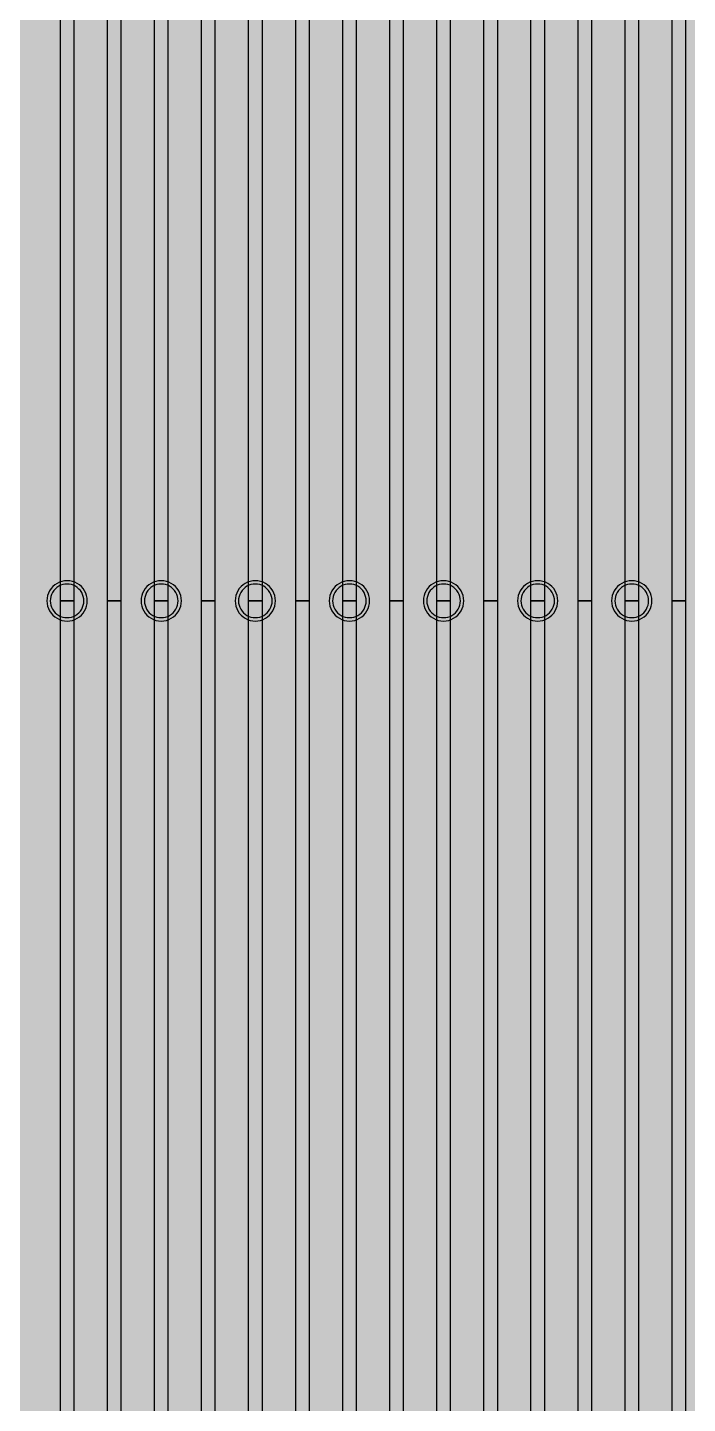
# Model space of a CAD drawing. Header units: metres. Extents: x -7231 to 10969, y -37556 to 1873.
# Drawn here: x 2867.6 to 2965.8, y -16751.3 to -16546.6 of the extents above; entities that cross this region are included whole.
import ezdxf

# ---------------------------------------------------------------- set-up
doc = ezdxf.new("R2010")
doc.units = ezdxf.units.M
for name, color, linetype in [('Metal1', 4, 'CONTINUOUS'), ('Metal2', 3, 'CONTINUOUS'), ('Polyimide', 7, 'CONTINUOUS')]:
    doc.layers.add(name, color=color, linetype=linetype)

msp = doc.modelspace()

# ---------------------------------------------------------------- hatches: boundary and pattern name
at = {"layer": 'Polyimide'}
msp.add_hatch(color=7, dxfattribs=at).paths.add_polyline_path([(4065.69, -468), (4066.67, -501.99), (4068.51, -535.99), (4071.41, -569.99), (4075.54, -603.99), (4081.04, -637.99), (4088.01, -671.99), (4096.52, -705.98), (4106.62, -739.98), (4118.33, -773.98), (4131.63, -807.98), (4146.49, -841.98), (4162.87, -875.98), (4180.68, -909.97), (4199.83, -943.97), (4220.22, -977.97), (4241.73, -1011.97), (4264.21, -1045.97), (4287.52, -1079.96), (4311.51, -1113.96), (4336.01, -1147.96), (4360.86, -1181.96), (4385.88, -1215.96), (4410.89, -1249.96), (4435.74, -1283.95), (4460.24, -1317.95), (4484.23, -1351.95), (4507.54, -1385.95), (4530.02, -1419.95), (4551.53, -1453.94), (4571.92, -1487.94), (4591.07, -1521.94), (4608.88, -1555.94), (4625.26, -1589.94), (4640.12, -1623.94), (4653.42, -1657.93), (4665.13, -1691.93), (4675.23, -1725.93), (4683.74, -1759.93), (4690.71, -1793.93), (4696.21, -1827.93), (4700.34, -1861.92), (4703.24, -1895.92), (4705.08, -1929.92), (4706.06, -1963.92), (4706.44, -1997.92), (4706.5, -2031.91), (4706.5, -4793.02), (4709.95, -4838.39), (4720.22, -4882.71), (4737.08, -4924.98), (4760.13, -4964.2), (4788.85, -4999.49), (4822.58, -5030.03), (4860.53, -5055.12), (4901.85, -5074.18), (4901.85, -5074.18), (4970.68, -5105.23), (5034.7, -5145.26), (5092.76, -5193.54), (5143.8, -5249.19), (5186.89, -5311.2), (5221.24, -5378.44), (5246.23, -5449.69), (5261.41, -5523.66), (5266.5, -5599), (5261.41, -5674.34), (5246.23, -5748.31), (5221.24, -5819.56), (5186.89, -5886.8), (5143.8, -5948.81), (5092.76, -6004.46), (5034.7, -6052.74), (4970.68, -6092.77), (4901.85, -6123.82), (4860.53, -6142.88), (4822.58, -6167.97), (4788.85, -6198.51), (4760.13, -6233.8), (4737.08, -6273.02), (4720.22, -6315.29), (4709.95, -6359.61), (4706.5, -6404.98), (4706.5, -9221.52), (4709.95, -9266.88), (4720.22, -9311.21), (4737.08, -9353.47), (4760.13, -9392.7), (4788.85, -9427.98), (4822.58, -9458.52), (4860.53, -9483.61), (4901.85, -9502.67), (4970.68, -9533.72), (5034.7, -9573.75), (5092.76, -9622.03), (5143.8, -9677.68), (5186.89, -9739.69), (5221.24, -9806.94), (5246.23, -9878.19), (5261.41, -9952.16), (5266.5, -10027.49), (5261.41, -10102.83), (5246.23, -10176.8), (5221.24, -10248.05), (5186.89, -10315.3), (5143.8, -10377.31), (5092.76, -10432.96), (5034.7, -10481.24), (4970.68, -10521.27), (4901.85, -10552.32), (4860.53, -10571.38), (4822.58, -10596.46), (4788.85, -10627), (4760.13, -10662.29), (4737.08, -10701.52), (4720.22, -10743.78), (4709.95, -10788.1), (4706.5, -10833.47), (4706.5, -13650.01), (4709.95, -13695.38), (4720.22, -13739.7), (4737.08, -13781.96), (4760.13, -13821.19), (4788.85, -13856.48), (4822.58, -13887.02), (4860.53, -13912.11), (4901.85, -13931.17), (4970.68, -13962.22), (5034.7, -14002.25), (5092.76, -14050.53), (5143.8, -14106.18), (5186.89, -14168.19), (5221.24, -14235.43), (5246.23, -14306.68), (5261.41, -14380.65), (5266.5, -14455.99), (5261.41, -14531.33), (5246.23, -14605.29), (5221.24, -14676.55), (5186.89, -14743.79), (5143.8, -14805.8), (5092.76, -14861.45), (5034.7, -14909.73), (4970.68, -14949.76), (4901.85, -14980.81), (4860.53, -14999.87), (4822.58, -15024.96), (4788.85, -15055.5), (4760.13, -15090.79), (4737.08, -15130.01), (4720.22, -15172.27), (4709.95, -15216.6), (4706.5, -15261.97), (4706.5, -15455.99), (4720.95, -15750.04), (4764.14, -16041.26), (4835.68, -16326.84), (4934.86, -16604.04), (5060.74, -16870.18), (5212.09, -17122.7), (5387.47, -17359.17), (5585.18, -17577.31), (5803.32, -17775.02), (6039.79, -17950.4), (6292.31, -18101.75), (6558.45, -18227.63), (6835.65, -18326.81), (7121.23, -18398.34), (7412.45, -18441.54), (7706.5, -18455.99), (9969.01, -18455.99), (10047.42, -18459.84), (10125.08, -18471.36), (10201.23, -18490.44), (10275.15, -18516.89), (10346.12, -18550.45), (10413.46, -18590.81), (10476.52, -18637.58), (10534.69, -18690.3), (10587.41, -18748.47), (10634.18, -18811.53), (10674.54, -18878.87), (10708.11, -18949.84), (10734.56, -19023.76), (10753.63, -19099.92), (10765.15, -19177.58), (10769.01, -19255.99), (10769.01, -20895.8), (10730.24, -20951.41), (10694.6, -21009.08), (10662.21, -21068.63), (10633.17, -21129.89), (10607.55, -21192.66), (10585.45, -21256.74), (10566.93, -21321.96), (10552.05, -21388.09), (10540.84, -21454.95), (10533.35, -21522.33), (10529.6, -21590.02), (10529.6, -21657.81), (10533.35, -21725.5), (10540.84, -21792.87), (10552.05, -21859.73), (10566.93, -21925.87), (10585.45, -21991.08), (10607.55, -22055.17), (10633.17, -22117.94), (10662.21, -22179.19), (10694.6, -22238.74), (10730.24, -22296.41), (10769.01, -22352.03), (10769.01, -32454.24), (10728.74, -32510.49), (10691.72, -32568.92), (10658.05, -32629.35), (10627.85, -32691.58), (10601.2, -32755.42), (10578.21, -32820.67), (10558.93, -32887.1), (10543.44, -32954.52), (10531.77, -33022.71), (10523.97, -33091.44), (10520.07, -33160.51), (10520.07, -33229.69), (10523.97, -33298.75), (10531.77, -33367.49), (10543.44, -33435.67), (10558.93, -33503.09), (10578.21, -33569.53), (10601.2, -33634.77), (10627.85, -33698.61), (10658.05, -33760.85), (10691.72, -33821.28), (10728.74, -33879.71), (10769.01, -33935.96), (10769.01, -36556), (10765.15, -36634.41), (10753.63, -36712.07), (10734.56, -36788.23), (10708.11, -36862.15), (10674.54, -36933.12), (10634.18, -37000.46), (10587.41, -37063.51), (10534.69, -37121.69), (10476.52, -37174.41), (10413.46, -37221.18), (10346.12, -37261.54), (10275.15, -37295.1), (10201.23, -37321.55), (10125.08, -37340.63), (10047.42, -37352.15), (9969.01, -37356), (-6231.01, -37356), (-6309.42, -37352.15), (-6387.08, -37340.63), (-6463.23, -37321.55), (-6537.15, -37295.1), (-6608.12, -37261.54), (-6675.46, -37221.18), (-6738.52, -37174.41), (-6796.69, -37121.69), (-6849.41, -37063.51), (-6896.18, -37000.46), (-6936.54, -36933.12), (-6970.11, -36862.15), (-6996.56, -36788.23), (-7015.63, -36712.07), (-7027.15, -36634.41), (-7031.01, -36556), (-7031.01, -33936), (-6990.74, -33879.75), (-6953.7, -33821.31), (-6920.03, -33760.88), (-6889.82, -33698.64), (-6863.18, -33634.8), (-6840.18, -33569.55), (-6820.9, -33503.11), (-6805.4, -33435.69), (-6793.74, -33367.49), (-6785.94, -33298.75), (-6782.03, -33229.68), (-6782.03, -33160.5), (-6785.94, -33091.43), (-6793.74, -33022.69), (-6805.4, -32954.5), (-6820.9, -32887.07), (-6840.18, -32820.63), (-6863.18, -32755.39), (-6889.82, -32691.54), (-6920.03, -32629.3), (-6953.7, -32568.87), (-6990.74, -32510.43), (-7031.01, -32454.18), (-7031.01, -22364.83), (-6990.74, -22308.58), (-6953.7, -22250.14), (-6920.03, -22189.71), (-6889.82, -22127.47), (-6863.18, -22063.62), (-6840.18, -21998.38), (-6820.9, -21931.94), (-6805.4, -21864.51), (-6793.74, -21796.32), (-6785.94, -21727.58), (-6782.03, -21658.51), (-6782.03, -21589.33), (-6785.94, -21520.26), (-6793.74, -21451.52), (-6805.4, -21383.32), (-6820.9, -21315.9), (-6840.18, -21249.46), (-6863.18, -21184.21), (-6889.82, -21120.37), (-6920.03, -21058.13), (-6953.7, -20997.7), (-6990.74, -20939.26), (-7031.01, -20883.01), (-7031.01, -19255.99), (-7027.15, -19177.58), (-7015.63, -19099.92), (-6996.56, -19023.76), (-6970.11, -18949.84), (-6936.54, -18878.87), (-6896.18, -18811.53), (-6849.41, -18748.47), (-6796.69, -18690.3), (-6738.52, -18637.58), (-6675.46, -18590.81), (-6608.12, -18550.45), (-6537.15, -18516.89), (-6463.23, -18490.44), (-6387.08, -18471.36), (-6309.42, -18459.84), (-6231.01, -18455.99), (-3968.5, -18455.99), (-3674.45, -18441.54), (-3383.23, -18398.34), (-3097.65, -18326.81), (-2820.45, -18227.63), (-2554.31, -18101.75), (-2301.79, -17950.4), (-2065.32, -17775.02), (-1847.18, -17577.31), (-1649.47, -17359.17), (-1474.09, -17122.7), (-1322.74, -16870.18), (-1196.86, -16604.04), (-1097.68, -16326.84), (-1026.14, -16041.26), (-982.95, -15750.04), (-968.5, -15455.99), (-968.5, -15261.97), (-971.95, -15216.6), (-982.22, -15172.27), (-999.08, -15130.01), (-1022.13, -15090.79), (-1050.85, -15055.5), (-1084.58, -15024.96), (-1122.53, -14999.87), (-1163.85, -14980.81), (-1232.68, -14949.76), (-1296.7, -14909.73), (-1354.76, -14861.45), (-1405.8, -14805.8), (-1448.89, -14743.79), (-1483.24, -14676.55), (-1508.23, -14605.29), (-1523.41, -14531.33), (-1528.5, -14455.99), (-1523.41, -14380.65), (-1508.23, -14306.68), (-1483.24, -14235.43), (-1448.89, -14168.19), (-1405.8, -14106.18), (-1354.76, -14050.53), (-1296.7, -14002.25), (-1232.68, -13962.22), (-1163.85, -13931.17), (-1122.53, -13912.11), (-1084.58, -13887.02), (-1050.85, -13856.48), (-1022.13, -13821.19), (-999.08, -13781.96), (-982.22, -13739.7), (-971.95, -13695.38), (-968.5, -13650.01), (-968.5, -12309.64), (-971.95, -12264.27), (-982.22, -12219.94), (-999.08, -12177.68), (-1022.13, -12138.46), (-1050.85, -12103.17), (-1084.58, -12072.63), (-1122.53, -12047.54), (-1163.85, -12028.48), (-1232.68, -11997.43), (-1296.7, -11957.4), (-1354.76, -11909.12), (-1405.8, -11853.47), (-1448.89, -11791.46), (-1483.24, -11724.22), (-1508.23, -11652.96), (-1523.41, -11579), (-1528.5, -11503.66), (-1523.41, -11428.32), (-1508.23, -11354.35), (-1483.24, -11283.1), (-1448.89, -11215.86), (-1405.8, -11153.85), (-1354.76, -11098.2), (-1296.7, -11049.92), (-1232.68, -11009.89), (-1163.85, -10978.84), (-1122.53, -10959.78), (-1084.58, -10934.69), (-1050.85, -10904.15), (-1022.13, -10868.86), (-999.08, -10829.63), (-982.22, -10787.37), (-971.95, -10743.05), (-968.5, -10697.68), (-968.5, -9357.31), (-971.95, -9311.94), (-982.22, -9267.62), (-999.08, -9225.35), (-1022.13, -9186.13), (-1050.85, -9150.84), (-1084.58, -9120.3), (-1122.53, -9095.21), (-1163.85, -9076.15), (-1163.85, -9076.15), (-1232.68, -9045.1), (-1296.7, -9005.07), (-1354.76, -8956.79), (-1405.8, -8901.14), (-1448.89, -8839.13), (-1483.24, -8771.89), (-1508.23, -8700.64), (-1523.41, -8626.67), (-1528.5, -8551.33), (-1523.41, -8475.99), (-1508.23, -8402.02), (-1483.24, -8330.77), (-1448.89, -8263.53), (-1405.8, -8201.52), (-1354.76, -8145.87), (-1296.7, -8097.59), (-1232.68, -8057.56), (-1163.85, -8026.51), (-1163.85, -8026.51), (-1122.53, -8007.45), (-1084.58, -7982.36), (-1050.85, -7951.82), (-1022.13, -7916.53), (-999.08, -7877.31), (-982.22, -7835.04), (-971.95, -7790.72), (-968.5, -7745.35), (-968.5, -6404.98), (-971.95, -6359.61), (-982.22, -6315.29), (-999.08, -6273.02), (-1022.13, -6233.8), (-1050.85, -6198.51), (-1084.58, -6167.97), (-1122.53, -6142.88), (-1163.85, -6123.82), (-1163.85, -6123.82), (-1232.68, -6092.77), (-1296.7, -6052.74), (-1354.76, -6004.46), (-1405.8, -5948.81), (-1448.89, -5886.8), (-1483.24, -5819.56), (-1508.23, -5748.31), (-1523.41, -5674.34), (-1528.5, -5599), (-1523.41, -5523.66), (-1508.23, -5449.69), (-1483.24, -5378.44), (-1448.89, -5311.2), (-1405.8, -5249.19), (-1354.76, -5193.54), (-1296.7, -5145.26), (-1232.68, -5105.23), (-1163.85, -5074.18), (-1163.85, -5074.18), (-1122.53, -5055.12), (-1084.58, -5030.03), (-1050.85, -4999.49), (-1022.13, -4964.2), (-999.08, -4924.98), (-982.22, -4882.71), (-971.95, -4838.39), (-968.5, -4793.02), (-968.5, -2031.91), (-968.44, -1997.92), (-968.06, -1963.92), (-967.05, -1929.92), (-965.18, -1895.92), (-962.22, -1861.92), (-958.01, -1827.93), (-952.41, -1793.93), (-945.31, -1759.93), (-936.64, -1725.93), (-926.35, -1691.93), (-914.43, -1657.93), (-900.88, -1623.94), (-885.74, -1589.94), (-869.05, -1555.94), (-850.91, -1521.94), (-831.4, -1487.94), (-810.63, -1453.94), (-788.72, -1419.95), (-765.82, -1385.95), (-742.07, -1351.95), (-717.63, -1317.95), (-692.67, -1283.95), (-667.36, -1249.96), (-641.88, -1215.96), (-616.39, -1181.96), (-591.08, -1147.96), (-566.12, -1113.96), (-541.68, -1079.96), (-517.93, -1045.97), (-495.03, -1011.97), (-473.12, -977.97), (-452.35, -943.97), (-432.84, -909.97), (-414.7, -875.98), (-398.01, -841.98), (-382.87, -807.98), (-369.32, -773.98), (-357.4, -739.98), (-347.11, -705.98), (-338.44, -671.99), (-331.34, -637.99), (-325.74, -603.99), (-321.53, -569.99), (-318.57, -535.99), (-316.7, -501.99), (-315.69, -468), (-315.31, -434), (-315.25, -400), (-315.25, 401), (-315.25, 451), (-315.25, 1644), (-270.25, 1644), (-270.03, 1637.13), (-269.35, 1630.29), (-268.23, 1623.52), (-266.67, 1616.82), (-264.68, 1610.25), (-262.26, 1603.82), (-259.42, 1597.56), (-256.18, 1591.5), (-252.55, 1585.67), (-248.55, 1580.08), (-244.19, 1574.77), (-239.5, 1569.75), (-234.48, 1565.06), (-229.17, 1560.7), (-223.58, 1556.7), (-217.75, 1553.07), (-211.69, 1549.83), (-205.43, 1546.99), (-199, 1544.57), (-192.43, 1542.58), (-185.73, 1541.02), (-178.96, 1539.9), (-172.12, 1539.22), (-165.25, 1539), (-158.38, 1539.22), (-151.54, 1539.9), (-144.77, 1541.02), (-138.07, 1542.58), (-131.5, 1544.57), (-125.07, 1546.99), (-118.81, 1549.83), (-112.75, 1553.07), (-106.92, 1556.7), (-101.33, 1560.7), (-96.02, 1565.06), (-91, 1569.75), (-86.31, 1574.77), (-81.95, 1580.08), (-77.95, 1585.67), (-74.32, 1591.5), (-71.08, 1597.56), (-68.24, 1603.82), (-65.82, 1610.25), (-63.83, 1616.82), (-62.27, 1623.52), (-61.15, 1630.29), (-60.47, 1637.13), (-60.25, 1644), (1853, 1644), (1853, 1573), (3815.25, 1573), (3815.46, 1579.54), (3816.11, 1586.05), (3817.17, 1592.51), (3818.66, 1598.88), (3820.56, 1605.14), (3822.86, 1611.27), (3825.56, 1617.23), (3828.65, 1623), (3832.1, 1628.56), (3835.91, 1633.88), (3840.07, 1638.93), (3844.54, 1643.71), (3849.32, 1648.18), (3854.37, 1652.34), (3859.69, 1656.15), (3865.25, 1659.6), (3871.02, 1662.69), (3876.98, 1665.39), (3883.11, 1667.69), (3889.37, 1669.59), (3895.74, 1671.08), (3902.2, 1672.14), (3908.71, 1672.79), (3915.25, 1673), (3921.79, 1672.79), (3928.3, 1672.14), (3934.76, 1671.08), (3941.13, 1669.59), (3947.39, 1667.69), (3953.52, 1665.39), (3959.48, 1662.69), (3965.25, 1659.6), (3970.81, 1656.15), (3976.13, 1652.34), (3981.18, 1648.18), (3985.96, 1643.71), (3990.43, 1638.93), (3994.59, 1633.88), (3998.4, 1628.56), (4001.85, 1623), (4004.94, 1617.23), (4007.64, 1611.27), (4009.94, 1605.14), (4011.84, 1598.88), (4013.33, 1592.51), (4014.39, 1586.05), (4015.04, 1579.54), (4015.25, 1573), (4065.25, 1573), (4065.25, 451), (4065.25, 401), (4065.25, -400), (4065.31, -434), (4065.69, -468)])

# ---------------------------------------------------------------- linework, layer by layer
at = {"layer": 'Metal1'}
for points in [[(2874.5, -2031.77), (2874.5, -16631.91), (2872.5, -16631.91), (2872.5, -2032.06)], [(2881.5, -2031.77), (2881.5, -16631.91), (2879.5, -16631.91), (2879.5, -2032.06)], [(2888.5, -2031.77), (2888.5, -16631.91), (2886.5, -16631.91), (2886.5, -2032.06)], [(2895.5, -2031.77), (2895.5, -16631.91), (2893.5, -16631.91), (2893.5, -2032.06)], [(2902.5, -2031.77), (2902.5, -16631.91), (2900.5, -16631.91), (2900.5, -2032.06)], [(2909.5, -2031.77), (2909.5, -16631.91), (2907.5, -16631.91), (2907.5, -2032.06)], [(2916.5, -2031.77), (2916.5, -16631.91), (2914.5, -16631.91), (2914.5, -2032.06)], [(2923.5, -2031.76), (2923.5, -16631.91), (2921.5, -16631.91), (2921.5, -2032.07)], [(2930.5, -2031.76), (2930.5, -16631.91), (2928.5, -16631.91), (2928.5, -2032.07)], [(2937.5, -2031.76), (2937.5, -16631.91), (2935.5, -16631.91), (2935.5, -2032.07)], [(2944.5, -2031.76), (2944.5, -16631.91), (2942.5, -16631.91), (2942.5, -2032.07)], [(2951.5, -2031.76), (2951.5, -16631.91), (2949.5, -16631.91), (2949.5, -2032.07)], [(2958.5, -2031.76), (2958.5, -16631.91), (2956.5, -16631.91), (2956.5, -2032.07)], [(2965.5, -2031.76), (2965.5, -16631.91), (2963.5, -16631.91), (2963.5, -2032.07)], [(2815.28, -17789.04), (2824.46, -17766.54), (2833.65, -17744.04), (2842.83, -17721.54), (2852.02, -17699.04), (2861.2, -17676.54), (2870.39, -17654.04), (2875.86, -17640.63), (2879.5, -17622.1), (2879.5, -16631.91), (2881.5, -16631.91), (2881.5, -17622.29), (2877.79, -17641.2), (2872.24, -17654.79), (2863.06, -17677.29), (2853.87, -17699.79), (2844.68, -17722.3), (2835.5, -17744.8), (2826.31, -17767.3), (2817.13, -17789.8)], [(2828.39, -17789.04), (2837.7, -17766.54), (2847.01, -17744.04), (2856.33, -17721.54), (2865.64, -17699.03), (2874.95, -17676.53), (2884.26, -17654.03), (2889.81, -17640.62), (2893.5, -17622.08), (2893.5, -16631.91), (2895.5, -16631.91), (2895.5, -17622.27), (2891.74, -17641.21), (2886.11, -17654.8), (2876.8, -17677.3), (2867.49, -17699.8), (2858.17, -17722.3), (2848.86, -17744.8), (2839.55, -17767.3), (2830.24, -17789.8)], [(2841.5, -17789.03), (2850.94, -17766.53), (2860.38, -17744.03), (2869.82, -17721.53), (2879.26, -17699.03), (2888.7, -17676.53), (2898.14, -17654.03), (2903.76, -17640.62), (2907.5, -17622.05), (2907.5, -16631.91), (2909.5, -16631.91), (2909.5, -17622.25), (2905.68, -17641.21), (2899.98, -17654.8), (2890.54, -17677.3), (2881.1, -17699.8), (2871.66, -17722.3), (2862.22, -17744.8), (2852.78, -17767.31), (2843.35, -17789.81)], [(2854.61, -17789.03), (2864.18, -17766.53), (2873.75, -17744.03), (2883.31, -17721.53), (2892.88, -17699.03), (2902.45, -17676.52), (2912.01, -17654.02), (2917.71, -17640.62), (2921.5, -17622.03), (2921.5, -16631.91), (2923.5, -16631.91), (2923.5, -17622.24), (2919.63, -17641.21), (2913.85, -17654.81), (2904.29, -17677.31), (2894.72, -17699.81), (2885.15, -17722.31), (2875.59, -17744.81), (2866.02, -17767.31), (2856.45, -17789.81)], [(2867.73, -17789.02), (2877.42, -17766.52), (2887.11, -17744.02), (2896.81, -17721.52), (2906.5, -17699.02), (2916.19, -17676.52), (2925.89, -17654.02), (2931.66, -17640.61), (2935.5, -17622.01), (2935.5, -16631.91), (2937.5, -16631.91), (2937.5, -17622.22), (2933.58, -17641.22), (2927.72, -17654.81), (2918.03, -17677.31), (2908.34, -17699.81), (2898.64, -17722.31), (2888.95, -17744.81), (2879.26, -17767.31), (2869.56, -17789.82)], [(2880.84, -17789.02), (2890.66, -17766.52), (2900.48, -17744.02), (2910.3, -17721.52), (2920.12, -17699.02), (2929.94, -17676.52), (2939.76, -17654.02), (2945.61, -17640.61), (2949.5, -17621.99), (2949.5, -16631.91), (2951.5, -16631.91), (2951.5, -17622.2), (2947.53, -17641.22), (2941.6, -17654.82), (2931.77, -17677.32), (2921.95, -17699.82), (2912.13, -17722.32), (2902.31, -17744.82), (2892.49, -17767.32), (2882.67, -17789.82)], [(2893.95, -17789.02), (2903.9, -17766.51), (2913.85, -17744.01), (2923.79, -17721.51), (2933.74, -17699.01), (2943.69, -17676.51), (2953.64, -17654.01), (2959.56, -17640.61), (2963.5, -17621.97), (2963.5, -16631.91), (2965.5, -16631.91), (2965.5, -17622.18), (2961.48, -17641.22), (2955.47, -17654.82), (2945.52, -17677.32), (2935.57, -17699.82), (2925.62, -17722.32), (2915.67, -17744.82), (2905.73, -17767.32), (2895.78, -17789.82)]]:
    msp.add_lwpolyline(points, dxfattribs=at)
for points in [[(2876.5, -16631.91), (2876.47, -16631.52), (2876.4, -16631.14), (2876.27, -16630.77), (2876.1, -16630.41), (2875.88, -16630.09), (2875.62, -16629.79), (2875.33, -16629.53), (2875, -16629.32), (2874.65, -16629.14), (2874.28, -16629.02), (2873.89, -16628.94), (2873.5, -16628.91), (2873.11, -16628.94), (2872.72, -16629.02), (2872.35, -16629.14), (2872, -16629.32), (2871.67, -16629.53), (2871.38, -16629.79), (2871.12, -16630.09), (2870.9, -16630.41), (2870.73, -16630.77), (2870.6, -16631.14), (2870.53, -16631.52), (2870.5, -16631.91), (2870.53, -16632.31), (2870.6, -16632.69), (2870.73, -16633.06), (2870.9, -16633.41), (2871.12, -16633.74), (2871.38, -16634.04), (2871.67, -16634.29), (2872, -16634.51), (2872.35, -16634.69), (2872.72, -16634.81), (2873.11, -16634.89), (2873.5, -16634.91), (2873.89, -16634.89), (2874.28, -16634.81), (2874.65, -16634.69), (2875, -16634.51), (2875.33, -16634.29), (2875.62, -16634.04), (2875.88, -16633.74), (2876.1, -16633.41), (2876.27, -16633.06), (2876.4, -16632.69), (2876.47, -16632.31), (2876.5, -16631.91)], [(2890.5, -16631.91), (2890.47, -16631.52), (2890.4, -16631.14), (2890.27, -16630.77), (2890.1, -16630.41), (2889.88, -16630.09), (2889.62, -16629.79), (2889.33, -16629.53), (2889, -16629.32), (2888.65, -16629.14), (2888.28, -16629.02), (2887.89, -16628.94), (2887.5, -16628.91), (2887.11, -16628.94), (2886.72, -16629.02), (2886.35, -16629.14), (2886, -16629.32), (2885.67, -16629.53), (2885.38, -16629.79), (2885.12, -16630.09), (2884.9, -16630.41), (2884.73, -16630.77), (2884.6, -16631.14), (2884.53, -16631.52), (2884.5, -16631.91), (2884.53, -16632.31), (2884.6, -16632.69), (2884.73, -16633.06), (2884.9, -16633.41), (2885.12, -16633.74), (2885.38, -16634.04), (2885.67, -16634.29), (2886, -16634.51), (2886.35, -16634.69), (2886.72, -16634.81), (2887.11, -16634.89), (2887.5, -16634.91), (2887.89, -16634.89), (2888.28, -16634.81), (2888.65, -16634.69), (2889, -16634.51), (2889.33, -16634.29), (2889.62, -16634.04), (2889.88, -16633.74), (2890.1, -16633.41), (2890.27, -16633.06), (2890.4, -16632.69), (2890.47, -16632.31), (2890.5, -16631.91)], [(2904.5, -16631.91), (2904.47, -16631.52), (2904.4, -16631.14), (2904.27, -16630.77), (2904.1, -16630.41), (2903.88, -16630.09), (2903.62, -16629.79), (2903.33, -16629.53), (2903, -16629.32), (2902.65, -16629.14), (2902.28, -16629.02), (2901.89, -16628.94), (2901.5, -16628.91), (2901.11, -16628.94), (2900.72, -16629.02), (2900.35, -16629.14), (2900, -16629.32), (2899.67, -16629.53), (2899.38, -16629.79), (2899.12, -16630.09), (2898.9, -16630.41), (2898.73, -16630.77), (2898.6, -16631.14), (2898.53, -16631.52), (2898.5, -16631.91), (2898.53, -16632.31), (2898.6, -16632.69), (2898.73, -16633.06), (2898.9, -16633.41), (2899.12, -16633.74), (2899.38, -16634.04), (2899.67, -16634.29), (2900, -16634.51), (2900.35, -16634.69), (2900.72, -16634.81), (2901.11, -16634.89), (2901.5, -16634.91), (2901.89, -16634.89), (2902.28, -16634.81), (2902.65, -16634.69), (2903, -16634.51), (2903.33, -16634.29), (2903.62, -16634.04), (2903.88, -16633.74), (2904.1, -16633.41), (2904.27, -16633.06), (2904.4, -16632.69), (2904.47, -16632.31), (2904.5, -16631.91)], [(2918.5, -16631.91), (2918.47, -16631.52), (2918.4, -16631.14), (2918.27, -16630.77), (2918.1, -16630.41), (2917.88, -16630.09), (2917.62, -16629.79), (2917.33, -16629.53), (2917, -16629.32), (2916.65, -16629.14), (2916.28, -16629.02), (2915.89, -16628.94), (2915.5, -16628.91), (2915.11, -16628.94), (2914.72, -16629.02), (2914.35, -16629.14), (2914, -16629.32), (2913.67, -16629.53), (2913.38, -16629.79), (2913.12, -16630.09), (2912.9, -16630.41), (2912.73, -16630.77), (2912.6, -16631.14), (2912.53, -16631.52), (2912.5, -16631.91), (2912.53, -16632.31), (2912.6, -16632.69), (2912.73, -16633.06), (2912.9, -16633.41), (2913.12, -16633.74), (2913.38, -16634.04), (2913.67, -16634.29), (2914, -16634.51), (2914.35, -16634.69), (2914.72, -16634.81), (2915.11, -16634.89), (2915.5, -16634.91), (2915.89, -16634.89), (2916.28, -16634.81), (2916.65, -16634.69), (2917, -16634.51), (2917.33, -16634.29), (2917.62, -16634.04), (2917.88, -16633.74), (2918.1, -16633.41), (2918.27, -16633.06), (2918.4, -16632.69), (2918.47, -16632.31), (2918.5, -16631.91)], [(2932.5, -16631.91), (2932.47, -16631.52), (2932.4, -16631.14), (2932.27, -16630.77), (2932.1, -16630.41), (2931.88, -16630.09), (2931.62, -16629.79), (2931.33, -16629.53), (2931, -16629.32), (2930.65, -16629.14), (2930.28, -16629.02), (2929.89, -16628.94), (2929.5, -16628.91), (2929.11, -16628.94), (2928.72, -16629.02), (2928.35, -16629.14), (2928, -16629.32), (2927.67, -16629.53), (2927.38, -16629.79), (2927.12, -16630.09), (2926.9, -16630.41), (2926.73, -16630.77), (2926.6, -16631.14), (2926.53, -16631.52), (2926.5, -16631.91), (2926.53, -16632.31), (2926.6, -16632.69), (2926.73, -16633.06), (2926.9, -16633.41), (2927.12, -16633.74), (2927.38, -16634.04), (2927.67, -16634.29), (2928, -16634.51), (2928.35, -16634.69), (2928.72, -16634.81), (2929.11, -16634.89), (2929.5, -16634.91), (2929.89, -16634.89), (2930.28, -16634.81), (2930.65, -16634.69), (2931, -16634.51), (2931.33, -16634.29), (2931.62, -16634.04), (2931.88, -16633.74), (2932.1, -16633.41), (2932.27, -16633.06), (2932.4, -16632.69), (2932.47, -16632.31), (2932.5, -16631.91)], [(2946.5, -16631.91), (2946.47, -16631.52), (2946.4, -16631.14), (2946.27, -16630.77), (2946.1, -16630.41), (2945.88, -16630.09), (2945.62, -16629.79), (2945.33, -16629.53), (2945, -16629.32), (2944.65, -16629.14), (2944.28, -16629.02), (2943.89, -16628.94), (2943.5, -16628.91), (2943.11, -16628.94), (2942.72, -16629.02), (2942.35, -16629.14), (2942, -16629.32), (2941.67, -16629.53), (2941.38, -16629.79), (2941.12, -16630.09), (2940.9, -16630.41), (2940.73, -16630.77), (2940.6, -16631.14), (2940.53, -16631.52), (2940.5, -16631.91), (2940.53, -16632.31), (2940.6, -16632.69), (2940.73, -16633.06), (2940.9, -16633.41), (2941.12, -16633.74), (2941.38, -16634.04), (2941.67, -16634.29), (2942, -16634.51), (2942.35, -16634.69), (2942.72, -16634.81), (2943.11, -16634.89), (2943.5, -16634.91), (2943.89, -16634.89), (2944.28, -16634.81), (2944.65, -16634.69), (2945, -16634.51), (2945.33, -16634.29), (2945.62, -16634.04), (2945.88, -16633.74), (2946.1, -16633.41), (2946.27, -16633.06), (2946.4, -16632.69), (2946.47, -16632.31), (2946.5, -16631.91)], [(2960.5, -16631.91), (2960.47, -16631.52), (2960.4, -16631.14), (2960.27, -16630.77), (2960.1, -16630.41), (2959.88, -16630.09), (2959.62, -16629.79), (2959.33, -16629.53), (2959, -16629.32), (2958.65, -16629.14), (2958.28, -16629.02), (2957.89, -16628.94), (2957.5, -16628.91), (2957.11, -16628.94), (2956.72, -16629.02), (2956.35, -16629.14), (2956, -16629.32), (2955.67, -16629.53), (2955.38, -16629.79), (2955.12, -16630.09), (2954.9, -16630.41), (2954.73, -16630.77), (2954.6, -16631.14), (2954.53, -16631.52), (2954.5, -16631.91), (2954.53, -16632.31), (2954.6, -16632.69), (2954.73, -16633.06), (2954.9, -16633.41), (2955.12, -16633.74), (2955.38, -16634.04), (2955.67, -16634.29), (2956, -16634.51), (2956.35, -16634.69), (2956.72, -16634.81), (2957.11, -16634.89), (2957.5, -16634.91), (2957.89, -16634.89), (2958.28, -16634.81), (2958.65, -16634.69), (2959, -16634.51), (2959.33, -16634.29), (2959.62, -16634.04), (2959.88, -16633.74), (2960.1, -16633.41), (2960.27, -16633.06), (2960.4, -16632.69), (2960.47, -16632.31), (2960.5, -16631.91)]]:
    msp.add_lwpolyline(points, close=True, dxfattribs=at)
at = {"layer": 'Metal2'}
for points in [[(2876.5, -16631.91), (2876.47, -16631.52), (2876.4, -16631.14), (2876.27, -16630.77), (2876.1, -16630.41), (2875.88, -16630.09), (2875.62, -16629.79), (2875.33, -16629.53), (2875, -16629.32), (2874.65, -16629.14), (2874.28, -16629.02), (2873.89, -16628.94), (2873.5, -16628.91), (2873.11, -16628.94), (2872.72, -16629.02), (2872.35, -16629.14), (2872, -16629.32), (2871.67, -16629.53), (2871.38, -16629.79), (2871.12, -16630.09), (2870.9, -16630.41), (2870.73, -16630.77), (2870.6, -16631.14), (2870.53, -16631.52), (2870.5, -16631.91), (2870.53, -16632.31), (2870.6, -16632.69), (2870.73, -16633.06), (2870.9, -16633.41), (2871.12, -16633.74), (2871.38, -16634.04), (2871.67, -16634.29), (2872, -16634.51), (2872.35, -16634.69), (2872.72, -16634.81), (2873.11, -16634.89), (2873.5, -16634.91), (2873.89, -16634.89), (2874.28, -16634.81), (2874.65, -16634.69), (2875, -16634.51), (2875.33, -16634.29), (2875.62, -16634.04), (2875.88, -16633.74), (2876.1, -16633.41), (2876.27, -16633.06), (2876.4, -16632.69), (2876.47, -16632.31), (2876.5, -16631.91)], [(2890.5, -16631.91), (2890.47, -16631.52), (2890.4, -16631.14), (2890.27, -16630.77), (2890.1, -16630.41), (2889.88, -16630.09), (2889.62, -16629.79), (2889.33, -16629.53), (2889, -16629.32), (2888.65, -16629.14), (2888.28, -16629.02), (2887.89, -16628.94), (2887.5, -16628.91), (2887.11, -16628.94), (2886.72, -16629.02), (2886.35, -16629.14), (2886, -16629.32), (2885.67, -16629.53), (2885.38, -16629.79), (2885.12, -16630.09), (2884.9, -16630.41), (2884.73, -16630.77), (2884.6, -16631.14), (2884.53, -16631.52), (2884.5, -16631.91), (2884.53, -16632.31), (2884.6, -16632.69), (2884.73, -16633.06), (2884.9, -16633.41), (2885.12, -16633.74), (2885.38, -16634.04), (2885.67, -16634.29), (2886, -16634.51), (2886.35, -16634.69), (2886.72, -16634.81), (2887.11, -16634.89), (2887.5, -16634.91), (2887.89, -16634.89), (2888.28, -16634.81), (2888.65, -16634.69), (2889, -16634.51), (2889.33, -16634.29), (2889.62, -16634.04), (2889.88, -16633.74), (2890.1, -16633.41), (2890.27, -16633.06), (2890.4, -16632.69), (2890.47, -16632.31), (2890.5, -16631.91)], [(2904.5, -16631.91), (2904.47, -16631.52), (2904.4, -16631.14), (2904.27, -16630.77), (2904.1, -16630.41), (2903.88, -16630.09), (2903.62, -16629.79), (2903.33, -16629.53), (2903, -16629.32), (2902.65, -16629.14), (2902.28, -16629.02), (2901.89, -16628.94), (2901.5, -16628.91), (2901.11, -16628.94), (2900.72, -16629.02), (2900.35, -16629.14), (2900, -16629.32), (2899.67, -16629.53), (2899.38, -16629.79), (2899.12, -16630.09), (2898.9, -16630.41), (2898.73, -16630.77), (2898.6, -16631.14), (2898.53, -16631.52), (2898.5, -16631.91), (2898.53, -16632.31), (2898.6, -16632.69), (2898.73, -16633.06), (2898.9, -16633.41), (2899.12, -16633.74), (2899.38, -16634.04), (2899.67, -16634.29), (2900, -16634.51), (2900.35, -16634.69), (2900.72, -16634.81), (2901.11, -16634.89), (2901.5, -16634.91), (2901.89, -16634.89), (2902.28, -16634.81), (2902.65, -16634.69), (2903, -16634.51), (2903.33, -16634.29), (2903.62, -16634.04), (2903.88, -16633.74), (2904.1, -16633.41), (2904.27, -16633.06), (2904.4, -16632.69), (2904.47, -16632.31), (2904.5, -16631.91)], [(2918.5, -16631.91), (2918.47, -16631.52), (2918.4, -16631.14), (2918.27, -16630.77), (2918.1, -16630.41), (2917.88, -16630.09), (2917.62, -16629.79), (2917.33, -16629.53), (2917, -16629.32), (2916.65, -16629.14), (2916.28, -16629.02), (2915.89, -16628.94), (2915.5, -16628.91), (2915.11, -16628.94), (2914.72, -16629.02), (2914.35, -16629.14), (2914, -16629.32), (2913.67, -16629.53), (2913.38, -16629.79), (2913.12, -16630.09), (2912.9, -16630.41), (2912.73, -16630.77), (2912.6, -16631.14), (2912.53, -16631.52), (2912.5, -16631.91), (2912.53, -16632.31), (2912.6, -16632.69), (2912.73, -16633.06), (2912.9, -16633.41), (2913.12, -16633.74), (2913.38, -16634.04), (2913.67, -16634.29), (2914, -16634.51), (2914.35, -16634.69), (2914.72, -16634.81), (2915.11, -16634.89), (2915.5, -16634.91), (2915.89, -16634.89), (2916.28, -16634.81), (2916.65, -16634.69), (2917, -16634.51), (2917.33, -16634.29), (2917.62, -16634.04), (2917.88, -16633.74), (2918.1, -16633.41), (2918.27, -16633.06), (2918.4, -16632.69), (2918.47, -16632.31), (2918.5, -16631.91)], [(2932.5, -16631.91), (2932.47, -16631.52), (2932.4, -16631.14), (2932.27, -16630.77), (2932.1, -16630.41), (2931.88, -16630.09), (2931.62, -16629.79), (2931.33, -16629.53), (2931, -16629.32), (2930.65, -16629.14), (2930.28, -16629.02), (2929.89, -16628.94), (2929.5, -16628.91), (2929.11, -16628.94), (2928.72, -16629.02), (2928.35, -16629.14), (2928, -16629.32), (2927.67, -16629.53), (2927.38, -16629.79), (2927.12, -16630.09), (2926.9, -16630.41), (2926.73, -16630.77), (2926.6, -16631.14), (2926.53, -16631.52), (2926.5, -16631.91), (2926.53, -16632.31), (2926.6, -16632.69), (2926.73, -16633.06), (2926.9, -16633.41), (2927.12, -16633.74), (2927.38, -16634.04), (2927.67, -16634.29), (2928, -16634.51), (2928.35, -16634.69), (2928.72, -16634.81), (2929.11, -16634.89), (2929.5, -16634.91), (2929.89, -16634.89), (2930.28, -16634.81), (2930.65, -16634.69), (2931, -16634.51), (2931.33, -16634.29), (2931.62, -16634.04), (2931.88, -16633.74), (2932.1, -16633.41), (2932.27, -16633.06), (2932.4, -16632.69), (2932.47, -16632.31), (2932.5, -16631.91)], [(2946.5, -16631.91), (2946.47, -16631.52), (2946.4, -16631.14), (2946.27, -16630.77), (2946.1, -16630.41), (2945.88, -16630.09), (2945.62, -16629.79), (2945.33, -16629.53), (2945, -16629.32), (2944.65, -16629.14), (2944.28, -16629.02), (2943.89, -16628.94), (2943.5, -16628.91), (2943.11, -16628.94), (2942.72, -16629.02), (2942.35, -16629.14), (2942, -16629.32), (2941.67, -16629.53), (2941.38, -16629.79), (2941.12, -16630.09), (2940.9, -16630.41), (2940.73, -16630.77), (2940.6, -16631.14), (2940.53, -16631.52), (2940.5, -16631.91), (2940.53, -16632.31), (2940.6, -16632.69), (2940.73, -16633.06), (2940.9, -16633.41), (2941.12, -16633.74), (2941.38, -16634.04), (2941.67, -16634.29), (2942, -16634.51), (2942.35, -16634.69), (2942.72, -16634.81), (2943.11, -16634.89), (2943.5, -16634.91), (2943.89, -16634.89), (2944.28, -16634.81), (2944.65, -16634.69), (2945, -16634.51), (2945.33, -16634.29), (2945.62, -16634.04), (2945.88, -16633.74), (2946.1, -16633.41), (2946.27, -16633.06), (2946.4, -16632.69), (2946.47, -16632.31), (2946.5, -16631.91)], [(2960.5, -16631.91), (2960.47, -16631.52), (2960.4, -16631.14), (2960.27, -16630.77), (2960.1, -16630.41), (2959.88, -16630.09), (2959.62, -16629.79), (2959.33, -16629.53), (2959, -16629.32), (2958.65, -16629.14), (2958.28, -16629.02), (2957.89, -16628.94), (2957.5, -16628.91), (2957.11, -16628.94), (2956.72, -16629.02), (2956.35, -16629.14), (2956, -16629.32), (2955.67, -16629.53), (2955.38, -16629.79), (2955.12, -16630.09), (2954.9, -16630.41), (2954.73, -16630.77), (2954.6, -16631.14), (2954.53, -16631.52), (2954.5, -16631.91), (2954.53, -16632.31), (2954.6, -16632.69), (2954.73, -16633.06), (2954.9, -16633.41), (2955.12, -16633.74), (2955.38, -16634.04), (2955.67, -16634.29), (2956, -16634.51), (2956.35, -16634.69), (2956.72, -16634.81), (2957.11, -16634.89), (2957.5, -16634.91), (2957.89, -16634.89), (2958.28, -16634.81), (2958.65, -16634.69), (2959, -16634.51), (2959.33, -16634.29), (2959.62, -16634.04), (2959.88, -16633.74), (2960.1, -16633.41), (2960.27, -16633.06), (2960.4, -16632.69), (2960.47, -16632.31), (2960.5, -16631.91)]]:
    msp.add_lwpolyline(points, close=True, dxfattribs=at)
for points in [[(2808.72, -17789.04), (2817.84, -17766.54), (2826.96, -17744.04), (2836.09, -17721.54), (2845.21, -17699.04), (2854.33, -17676.54), (2863.45, -17654.04), (2868.89, -17640.63), (2872.5, -17622.11), (2872.5, -16631.91), (2874.5, -16631.91), (2874.5, -17622.3), (2870.81, -17641.2), (2865.31, -17654.79), (2856.18, -17677.29), (2847.06, -17699.79), (2837.94, -17722.29), (2828.82, -17744.79), (2819.7, -17767.29), (2810.57, -17789.8)], [(2821.83, -17789.04), (2831.08, -17766.54), (2840.33, -17744.04), (2849.58, -17721.54), (2858.83, -17699.04), (2868.08, -17676.54), (2877.33, -17654.04), (2882.84, -17640.63), (2886.5, -17622.09), (2886.5, -16631.91), (2888.5, -16631.91), (2888.5, -17622.28), (2884.76, -17641.2), (2879.18, -17654.8), (2869.93, -17677.3), (2860.68, -17699.8), (2851.43, -17722.3), (2842.18, -17744.8), (2832.93, -17767.3), (2823.68, -17789.8)], [(2834.95, -17789.03), (2844.32, -17766.53), (2853.7, -17744.03), (2863.07, -17721.53), (2872.45, -17699.03), (2881.82, -17676.53), (2891.2, -17654.03), (2896.79, -17640.62), (2900.5, -17622.07), (2900.5, -16631.91), (2902.5, -16631.91), (2902.5, -17622.26), (2898.71, -17641.21), (2893.05, -17654.8), (2883.67, -17677.3), (2874.3, -17699.8), (2864.92, -17722.3), (2855.54, -17744.8), (2846.17, -17767.3), (2836.79, -17789.8)], [(2848.06, -17789.03), (2857.56, -17766.53), (2867.06, -17744.03), (2876.57, -17721.53), (2886.07, -17699.03), (2895.57, -17676.53), (2905.08, -17654.03), (2910.74, -17640.62), (2914.5, -17622.04), (2914.5, -16631.91), (2916.5, -16631.91), (2916.5, -17622.24), (2912.66, -17641.21), (2906.92, -17654.8), (2897.42, -17677.31), (2887.91, -17699.81), (2878.41, -17722.31), (2868.91, -17744.81), (2859.4, -17767.31), (2849.9, -17789.81)], [(2861.17, -17789.03), (2870.8, -17766.53), (2880.43, -17744.02), (2890.06, -17721.52), (2899.69, -17699.02), (2909.32, -17676.52), (2918.95, -17654.02), (2924.69, -17640.61), (2928.5, -17622.02), (2928.5, -16631.91), (2930.5, -16631.91), (2930.5, -17622.23), (2926.61, -17641.22), (2920.79, -17654.81), (2911.16, -17677.31), (2901.53, -17699.81), (2891.9, -17722.31), (2882.27, -17744.81), (2872.64, -17767.31), (2863.01, -17789.81)], [(2874.28, -17789.02), (2884.04, -17766.52), (2893.8, -17744.02), (2903.55, -17721.52), (2913.31, -17699.02), (2923.07, -17676.52), (2932.83, -17654.02), (2938.64, -17640.61), (2942.5, -17622), (2942.5, -16631.91), (2944.5, -16631.91), (2944.5, -17622.21), (2940.56, -17641.22), (2934.66, -17654.81), (2924.9, -17677.31), (2915.15, -17699.81), (2905.39, -17722.32), (2895.63, -17744.82), (2885.87, -17767.32), (2876.12, -17789.82)], [(2887.39, -17789.02), (2897.28, -17766.52), (2907.16, -17744.02), (2917.05, -17721.52), (2926.93, -17699.01), (2936.82, -17676.51), (2946.7, -17654.01), (2952.59, -17640.61), (2956.5, -17621.98), (2956.5, -16631.91), (2958.5, -16631.91), (2958.5, -17622.19), (2954.5, -17641.22), (2948.53, -17654.82), (2938.65, -17677.32), (2928.76, -17699.82), (2918.88, -17722.32), (2908.99, -17744.82), (2899.11, -17767.32), (2889.22, -17789.82)]]:
    msp.add_lwpolyline(points, dxfattribs=at)
at = {"layer": 'Via'}
for points in [[(2876, -16631.91), (2875.98, -16631.59), (2875.91, -16631.27), (2875.81, -16630.96), (2875.67, -16630.66), (2875.48, -16630.39), (2875.27, -16630.15), (2875.02, -16629.93), (2874.75, -16629.75), (2874.46, -16629.6), (2874.15, -16629.5), (2873.83, -16629.44), (2873.5, -16629.41), (2873.17, -16629.44), (2872.85, -16629.5), (2872.54, -16629.6), (2872.25, -16629.75), (2871.98, -16629.93), (2871.73, -16630.15), (2871.52, -16630.39), (2871.33, -16630.66), (2871.19, -16630.96), (2871.09, -16631.27), (2871.02, -16631.59), (2871, -16631.91), (2871.02, -16632.24), (2871.09, -16632.56), (2871.19, -16632.87), (2871.33, -16633.16), (2871.52, -16633.44), (2871.73, -16633.68), (2871.98, -16633.9), (2872.25, -16634.08), (2872.54, -16634.22), (2872.85, -16634.33), (2873.17, -16634.39), (2873.5, -16634.41), (2873.83, -16634.39), (2874.15, -16634.33), (2874.46, -16634.22), (2874.75, -16634.08), (2875.02, -16633.9), (2875.27, -16633.68), (2875.48, -16633.44), (2875.67, -16633.16), (2875.81, -16632.87), (2875.91, -16632.56), (2875.98, -16632.24), (2876, -16631.91)], [(2890, -16631.91), (2889.98, -16631.59), (2889.91, -16631.27), (2889.81, -16630.96), (2889.67, -16630.66), (2889.48, -16630.39), (2889.27, -16630.15), (2889.02, -16629.93), (2888.75, -16629.75), (2888.46, -16629.6), (2888.15, -16629.5), (2887.83, -16629.44), (2887.5, -16629.41), (2887.17, -16629.44), (2886.85, -16629.5), (2886.54, -16629.6), (2886.25, -16629.75), (2885.98, -16629.93), (2885.73, -16630.15), (2885.52, -16630.39), (2885.33, -16630.66), (2885.19, -16630.96), (2885.09, -16631.27), (2885.02, -16631.59), (2885, -16631.91), (2885.02, -16632.24), (2885.09, -16632.56), (2885.19, -16632.87), (2885.33, -16633.16), (2885.52, -16633.44), (2885.73, -16633.68), (2885.98, -16633.9), (2886.25, -16634.08), (2886.54, -16634.22), (2886.85, -16634.33), (2887.17, -16634.39), (2887.5, -16634.41), (2887.83, -16634.39), (2888.15, -16634.33), (2888.46, -16634.22), (2888.75, -16634.08), (2889.02, -16633.9), (2889.27, -16633.68), (2889.48, -16633.44), (2889.67, -16633.16), (2889.81, -16632.87), (2889.91, -16632.56), (2889.98, -16632.24), (2890, -16631.91)], [(2904, -16631.91), (2903.98, -16631.59), (2903.91, -16631.27), (2903.81, -16630.96), (2903.67, -16630.66), (2903.48, -16630.39), (2903.27, -16630.15), (2903.02, -16629.93), (2902.75, -16629.75), (2902.46, -16629.6), (2902.15, -16629.5), (2901.83, -16629.44), (2901.5, -16629.41), (2901.17, -16629.44), (2900.85, -16629.5), (2900.54, -16629.6), (2900.25, -16629.75), (2899.98, -16629.93), (2899.73, -16630.15), (2899.52, -16630.39), (2899.33, -16630.66), (2899.19, -16630.96), (2899.09, -16631.27), (2899.02, -16631.59), (2899, -16631.91), (2899.02, -16632.24), (2899.09, -16632.56), (2899.19, -16632.87), (2899.33, -16633.16), (2899.52, -16633.44), (2899.73, -16633.68), (2899.98, -16633.9), (2900.25, -16634.08), (2900.54, -16634.22), (2900.85, -16634.33), (2901.17, -16634.39), (2901.5, -16634.41), (2901.83, -16634.39), (2902.15, -16634.33), (2902.46, -16634.22), (2902.75, -16634.08), (2903.02, -16633.9), (2903.27, -16633.68), (2903.48, -16633.44), (2903.67, -16633.16), (2903.81, -16632.87), (2903.91, -16632.56), (2903.98, -16632.24), (2904, -16631.91)], [(2918, -16631.91), (2917.98, -16631.59), (2917.91, -16631.27), (2917.81, -16630.96), (2917.67, -16630.66), (2917.48, -16630.39), (2917.27, -16630.15), (2917.02, -16629.93), (2916.75, -16629.75), (2916.46, -16629.6), (2916.15, -16629.5), (2915.83, -16629.44), (2915.5, -16629.41), (2915.17, -16629.44), (2914.85, -16629.5), (2914.54, -16629.6), (2914.25, -16629.75), (2913.98, -16629.93), (2913.73, -16630.15), (2913.52, -16630.39), (2913.33, -16630.66), (2913.19, -16630.96), (2913.09, -16631.27), (2913.02, -16631.59), (2913, -16631.91), (2913.02, -16632.24), (2913.09, -16632.56), (2913.19, -16632.87), (2913.33, -16633.16), (2913.52, -16633.44), (2913.73, -16633.68), (2913.98, -16633.9), (2914.25, -16634.08), (2914.54, -16634.22), (2914.85, -16634.33), (2915.17, -16634.39), (2915.5, -16634.41), (2915.83, -16634.39), (2916.15, -16634.33), (2916.46, -16634.22), (2916.75, -16634.08), (2917.02, -16633.9), (2917.27, -16633.68), (2917.48, -16633.44), (2917.67, -16633.16), (2917.81, -16632.87), (2917.91, -16632.56), (2917.98, -16632.24), (2918, -16631.91)], [(2932, -16631.91), (2931.98, -16631.59), (2931.91, -16631.27), (2931.81, -16630.96), (2931.67, -16630.66), (2931.48, -16630.39), (2931.27, -16630.15), (2931.02, -16629.93), (2930.75, -16629.75), (2930.46, -16629.6), (2930.15, -16629.5), (2929.83, -16629.44), (2929.5, -16629.41), (2929.17, -16629.44), (2928.85, -16629.5), (2928.54, -16629.6), (2928.25, -16629.75), (2927.98, -16629.93), (2927.73, -16630.15), (2927.52, -16630.39), (2927.33, -16630.66), (2927.19, -16630.96), (2927.09, -16631.27), (2927.02, -16631.59), (2927, -16631.91), (2927.02, -16632.24), (2927.09, -16632.56), (2927.19, -16632.87), (2927.33, -16633.16), (2927.52, -16633.44), (2927.73, -16633.68), (2927.98, -16633.9), (2928.25, -16634.08), (2928.54, -16634.22), (2928.85, -16634.33), (2929.17, -16634.39), (2929.5, -16634.41), (2929.83, -16634.39), (2930.15, -16634.33), (2930.46, -16634.22), (2930.75, -16634.08), (2931.02, -16633.9), (2931.27, -16633.68), (2931.48, -16633.44), (2931.67, -16633.16), (2931.81, -16632.87), (2931.91, -16632.56), (2931.98, -16632.24), (2932, -16631.91)], [(2946, -16631.91), (2945.98, -16631.59), (2945.91, -16631.27), (2945.81, -16630.96), (2945.67, -16630.66), (2945.48, -16630.39), (2945.27, -16630.15), (2945.02, -16629.93), (2944.75, -16629.75), (2944.46, -16629.6), (2944.15, -16629.5), (2943.83, -16629.44), (2943.5, -16629.41), (2943.17, -16629.44), (2942.85, -16629.5), (2942.54, -16629.6), (2942.25, -16629.75), (2941.98, -16629.93), (2941.73, -16630.15), (2941.52, -16630.39), (2941.33, -16630.66), (2941.19, -16630.96), (2941.09, -16631.27), (2941.02, -16631.59), (2941, -16631.91), (2941.02, -16632.24), (2941.09, -16632.56), (2941.19, -16632.87), (2941.33, -16633.16), (2941.52, -16633.44), (2941.73, -16633.68), (2941.98, -16633.9), (2942.25, -16634.08), (2942.54, -16634.22), (2942.85, -16634.33), (2943.17, -16634.39), (2943.5, -16634.41), (2943.83, -16634.39), (2944.15, -16634.33), (2944.46, -16634.22), (2944.75, -16634.08), (2945.02, -16633.9), (2945.27, -16633.68), (2945.48, -16633.44), (2945.67, -16633.16), (2945.81, -16632.87), (2945.91, -16632.56), (2945.98, -16632.24), (2946, -16631.91)], [(2960, -16631.91), (2959.98, -16631.59), (2959.91, -16631.27), (2959.81, -16630.96), (2959.67, -16630.66), (2959.48, -16630.39), (2959.27, -16630.15), (2959.02, -16629.93), (2958.75, -16629.75), (2958.46, -16629.6), (2958.15, -16629.5), (2957.83, -16629.44), (2957.5, -16629.41), (2957.17, -16629.44), (2956.85, -16629.5), (2956.54, -16629.6), (2956.25, -16629.75), (2955.98, -16629.93), (2955.73, -16630.15), (2955.52, -16630.39), (2955.33, -16630.66), (2955.19, -16630.96), (2955.09, -16631.27), (2955.02, -16631.59), (2955, -16631.91), (2955.02, -16632.24), (2955.09, -16632.56), (2955.19, -16632.87), (2955.33, -16633.16), (2955.52, -16633.44), (2955.73, -16633.68), (2955.98, -16633.9), (2956.25, -16634.08), (2956.54, -16634.22), (2956.85, -16634.33), (2957.17, -16634.39), (2957.5, -16634.41), (2957.83, -16634.39), (2958.15, -16634.33), (2958.46, -16634.22), (2958.75, -16634.08), (2959.02, -16633.9), (2959.27, -16633.68), (2959.48, -16633.44), (2959.67, -16633.16), (2959.81, -16632.87), (2959.91, -16632.56), (2959.98, -16632.24), (2960, -16631.91)]]:
    msp.add_lwpolyline(points, close=True, dxfattribs=at)

doc.saveas('drawing.dxf')
